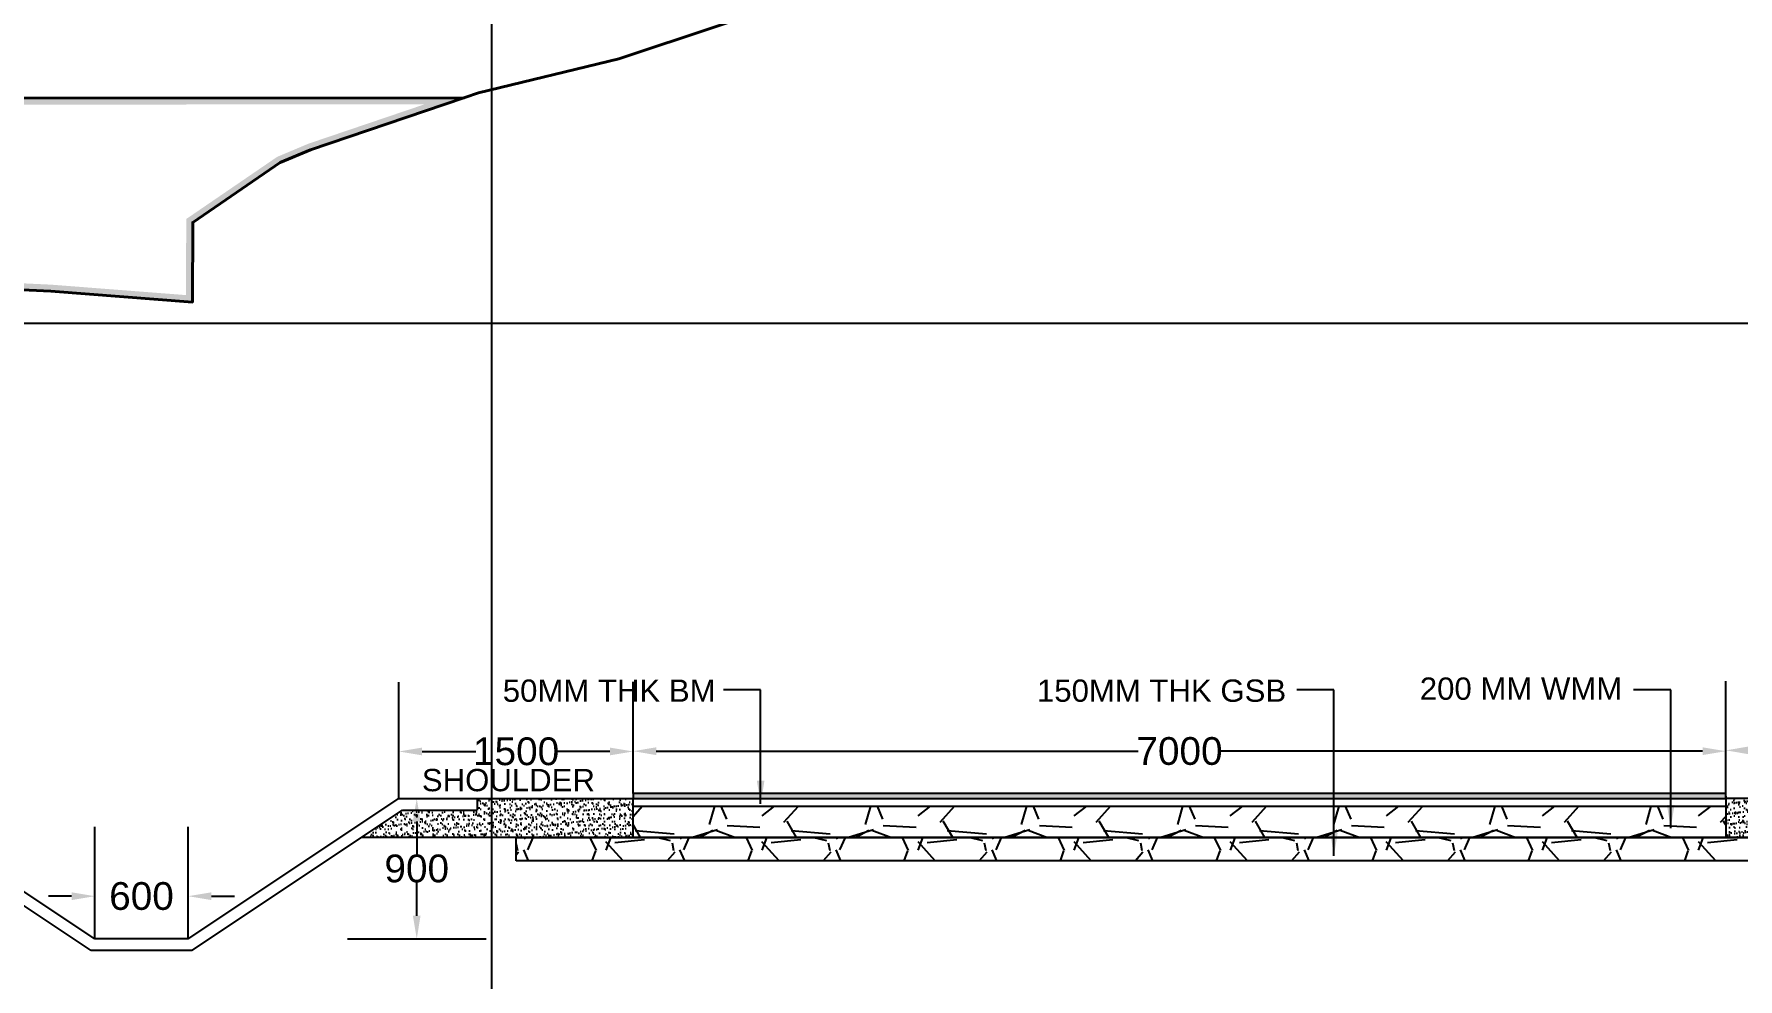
# Model space of a CAD drawing. Header units: metres. Extents: x 201400 to 215600, y 173235 to 1738400.
# Drawn here: x 209005 to 210847, y 1731791 to 1732812 of the extents above; entities that cross this region are included whole.
import ezdxf

# ---------------------------------------------------------------- set-up
doc = ezdxf.new("R2010")
doc.units = ezdxf.units.M
doc.header["$PDMODE"] = 1
doc.header["$PDSIZE"] = -10
doc.layers.add('250Acres', color=7, linetype='Continuous', lineweight=25)
for name, color, linetype in [('GRID LINES', 250, 'Continuous'), ('name power lines', 1, 'Continuous'), ('Names', 1, 'Continuous')]:
    doc.layers.add(name, color=color, linetype=linetype)
doc.styles.get("Standard").update_dxf_attribs({"font": 'arial.ttf', "height": 50})
doc.dimstyles.get("Standard").update_dxf_attribs({"dimtxt": 50, "dimasz": 0.18, "dimexe": 0.18, "dimexo": 0.0625, "dimgap": 0.09, "dimtad": 0, "dimtih": 1, "dimtoh": 1, "dimdec": 4, "dimzin": 0, "dimdsep": 46, "dimtxsty": 'Standard', "dimcen": 0.09, "dimadec": 0, "dimazin": 0, "dimtfac": 1, "dimtdec": 4, "dimtofl": 0, "dimtmove": 0, "dimatfit": 3, "dimfxl": 1, "dimtolj": 1, "dimtzin": 0, "dimarcsym": 0})
pattern_1 = [(37.5, (-132127.364, -603213.939), (-0.270005281, 8.25884838), [0, -6.5151, 0, -7.286625, 0, -6.96515625]), (7.5, (-132127.364, -603213.939), (7.585705403, 12.09642357), [0, -3.514725, 0, -5.8721625, 0, -2.25028125]), (327.5, (-132132.636, -603213.939), (13.347996248, 0.024252491), [0, -2.143125, 0, -7.71525, 0, -10.0726875]), (317.5, (-132132.636, -603213.939), (12.885015135, 3.76193233), [0, -1.0715625, 0, -5.057775, 0, -5.7864375])]

# ---------------------------------------------------------------- blocks, each defined once
blk = doc.blocks.new('*D109')
at = {"layer": 'Defpoints', "color": 0, "linetype": 'Continuous', "ltscale": 50, "transparency": 16777216}
for p in [(210834.3, 1732037.9), (210834.3, 1731986), (211087.4, 1731986)]:
    blk.add_point(p, dxfattribs=at)
at = {"layer": 'name power lines', "color": 0, "linetype": 'Continuous', "lineweight": -2, "ltscale": 50, "transparency": 16777216}
for p, q in [((210834.3, 1731986), (210834.3, 1732112.9)), ((211087.4, 1731986), (211087.4, 1732112.9))]:
    blk.add_line(p, q, dxfattribs=at)
at = {"layer": 'name power lines', "color": 7, "linetype": 'Continuous', "lineweight": -2, "ltscale": 50, "transparency": 16777216}
for p, q in [((210859.3, 1732037.9), (210917.4, 1732037.9)), ((211062.4, 1732037.9), (211004.3, 1732037.9))]:
    blk.add_line(p, q, dxfattribs=at)
at = {"layer": 'name power lines', "color": 7, "linetype": 'Continuous', "ltscale": 50, "transparency": 16777216}
for points in [[(210859.3, 1732042.1), (210859.3, 1732033.7), (210834.3, 1732037.9)], [(211062.4, 1732042.1), (211062.4, 1732033.7), (211087.4, 1732037.9)]]:
    blk.add_solid(points, dxfattribs=at)
at = {"layer": 'name power lines', "color": 0, "linetype": 'Continuous', "ltscale": 50, "transparency": 16777216, "insert": (210960.9, 1732037.9), "char_height": 50, "attachment_point": 5}
blk.add_mtext('\\A1;{\\H0.6x;1500}', dxfattribs=at)
blk = doc.blocks.new('*D110')
at = {"layer": 'Defpoints', "color": 0, "linetype": 'Continuous', "ltscale": 50, "transparency": 16777216}
for p in [(209653, 1732037), (209653, 1731991.4), (210834.3, 1731991.4)]:
    blk.add_point(p, dxfattribs=at)
at = {"layer": 'name power lines', "color": 0, "linetype": 'Continuous', "lineweight": -2, "ltscale": 50, "transparency": 16777216}
for p, q in [((209653, 1731991.4), (209653, 1732112)), ((210834.3, 1731991.4), (210834.3, 1732112))]:
    blk.add_line(p, q, dxfattribs=at)
at = {"layer": 'name power lines', "color": 7, "linetype": 'Continuous', "lineweight": -2, "ltscale": 50, "transparency": 16777216}
for p, q in [((209678, 1732037), (210199, 1732037)), ((210809.3, 1732037), (210288.4, 1732037))]:
    blk.add_line(p, q, dxfattribs=at)
at = {"layer": 'name power lines', "color": 7, "linetype": 'Continuous', "ltscale": 50, "transparency": 16777216}
for points in [[(209678, 1732041.2), (209678, 1732032.8), (209653, 1732037)], [(210809.3, 1732041.2), (210809.3, 1732032.8), (210834.3, 1732037)]]:
    blk.add_solid(points, dxfattribs=at)
at = {"layer": 'name power lines', "color": 0, "linetype": 'Continuous', "ltscale": 50, "transparency": 16777216, "insert": (210243.7, 1732037), "char_height": 50, "attachment_point": 5}
blk.add_mtext('\\A1;{\\H0.6x;7000}', dxfattribs=at)
blk = doc.blocks.new('*D111')
at = {"layer": 'Defpoints', "color": 0, "linetype": 'Continuous', "ltscale": 50, "transparency": 16777216}
for p in [(209399.9, 1732036.7), (209399.9, 1731986), (209653, 1731991.4)]:
    blk.add_point(p, dxfattribs=at)
at = {"layer": 'name power lines', "color": 0, "linetype": 'Continuous', "lineweight": -2, "ltscale": 50, "transparency": 16777216}
for p, q in [((209399.9, 1731986), (209399.9, 1732111.7)), ((209653, 1731991.4), (209653, 1732111.7))]:
    blk.add_line(p, q, dxfattribs=at)
at = {"layer": 'name power lines', "color": 7, "linetype": 'Continuous', "lineweight": -2, "ltscale": 50, "transparency": 16777216}
for p, q in [((209424.9, 1732036.7), (209483.1, 1732036.7)), ((209628, 1732036.7), (209569.9, 1732036.7))]:
    blk.add_line(p, q, dxfattribs=at)
at = {"layer": 'name power lines', "color": 7, "linetype": 'Continuous', "ltscale": 50, "transparency": 16777216}
for points in [[(209424.9, 1732040.9), (209424.9, 1732032.5), (209399.9, 1732036.7)], [(209628, 1732040.9), (209628, 1732032.5), (209653, 1732036.7)]]:
    blk.add_solid(points, dxfattribs=at)
at = {"layer": 'name power lines', "color": 0, "linetype": 'Continuous', "ltscale": 50, "transparency": 16777216, "insert": (209526.5, 1732036.7), "char_height": 50, "attachment_point": 5}
blk.add_mtext('\\A1;{\\H0.6x;1500}', dxfattribs=at)
blk = doc.blocks.new('*D112')
at = {"layer": 'Defpoints', "color": 0, "linetype": 'Continuous', "ltscale": 50, "transparency": 16777216}
for p in [(209070.9, 1731880.2), (209070.9, 1731834.1), (209172.1, 1731834.1)]:
    blk.add_point(p, dxfattribs=at)
at = {"layer": 'name power lines', "color": 0, "linetype": 'Continuous', "lineweight": -2, "ltscale": 50, "transparency": 16777216}
for p, q in [((209070.9, 1731834.1), (209070.9, 1731955.2)), ((209172.1, 1731834.1), (209172.1, 1731955.2))]:
    blk.add_line(p, q, dxfattribs=at)
at = {"layer": 'name power lines', "color": 7, "linetype": 'Continuous', "lineweight": -2, "ltscale": 50, "transparency": 16777216}
for p, q in [((209045.9, 1731880.2), (209020.9, 1731880.2)), ((209197.1, 1731880.2), (209222.1, 1731880.2))]:
    blk.add_line(p, q, dxfattribs=at)
at = {"layer": 'name power lines', "color": 7, "linetype": 'Continuous', "ltscale": 50, "transparency": 16777216}
for points in [[(209045.9, 1731884.4), (209045.9, 1731876), (209070.9, 1731880.2)], [(209197.1, 1731884.4), (209197.1, 1731876), (209172.1, 1731880.2)]]:
    blk.add_solid(points, dxfattribs=at)
at = {"layer": 'name power lines', "color": 0, "linetype": 'Continuous', "ltscale": 50, "transparency": 16777216, "insert": (209121.5, 1731880.2), "char_height": 50, "attachment_point": 5}
blk.add_mtext('\\A1;{\\H0.6x;600}', dxfattribs=at)
blk = doc.blocks.new('*D113')
at = {"layer": 'Defpoints', "color": 0, "linetype": 'Continuous', "ltscale": 50, "transparency": 16777216}
for p in [(209399.9, 1731986), (209172.1, 1731834.1), (209419.1, 1731834.1)]:
    blk.add_point(p, dxfattribs=at)
at = {"layer": 'name power lines', "color": 0, "linetype": 'Continuous', "lineweight": -2, "ltscale": 50, "transparency": 16777216}
for p, q in [((209399.9, 1731986), (209494.1, 1731986)), ((209344.1, 1731834.1), (209494.1, 1731834.1))]:
    blk.add_line(p, q, dxfattribs=at)
at = {"layer": 'name power lines', "color": 7, "linetype": 'Continuous', "lineweight": -2, "ltscale": 50, "transparency": 16777216}
for p, q in [((209419.1, 1731961), (209419.1, 1731925.5)), ((209419.1, 1731859.1), (209419.1, 1731894.6))]:
    blk.add_line(p, q, dxfattribs=at)
at = {"layer": 'name power lines', "color": 7, "linetype": 'Continuous', "ltscale": 50, "transparency": 16777216}
for points in [[(209414.9, 1731961), (209423.2, 1731961), (209419.1, 1731986)], [(209414.9, 1731859.1), (209423.2, 1731859.1), (209419.1, 1731834.1)]]:
    blk.add_solid(points, dxfattribs=at)
at = {"layer": 'name power lines', "color": 0, "linetype": 'Continuous', "ltscale": 50, "transparency": 16777216, "insert": (209419.1, 1731910), "char_height": 50, "attachment_point": 5}
blk.add_mtext('\\A1;{\\H0.6x;900}', dxfattribs=at)
blk = doc.blocks.new('*D105')
at = {"layer": 'Defpoints', "color": 0, "linetype": 'Continuous', "ltscale": 50, "transparency": 16777216}
for p in [(208495.7, 1731763.3), (208495.7, 1731763.3), (211087.4, 1731763.3)]:
    blk.add_point(p, dxfattribs=at)
at = {"layer": 'name power lines', "color": 0, "linetype": 'Continuous', "lineweight": -2, "ltscale": 50, "transparency": 16777216}
for p, q in [((208495.7, 1731763.3), (208495.7, 1731838.3)), ((211087.4, 1731763.3), (211087.4, 1731838.3))]:
    blk.add_line(p, q, dxfattribs=at)
at = {"layer": 'name power lines', "color": 7, "linetype": 'Continuous', "lineweight": -2, "ltscale": 50, "transparency": 16777216}
for p, q in [((208520.7, 1731763.3), (209740.6, 1731763.3)), ((211062.4, 1731763.3), (209842.5, 1731763.3))]:
    blk.add_line(p, q, dxfattribs=at)
at = {"layer": 'name power lines', "color": 7, "linetype": 'Continuous', "ltscale": 50, "transparency": 16777216}
for points in [[(208520.7, 1731767.5), (208520.7, 1731759.2), (208495.7, 1731763.3)], [(211062.4, 1731767.5), (211062.4, 1731759.2), (211087.4, 1731763.3)]]:
    blk.add_solid(points, dxfattribs=at)
at = {"layer": 'name power lines', "color": 0, "linetype": 'Continuous', "ltscale": 50, "transparency": 16777216, "insert": (209791.5, 1731763.3), "char_height": 50, "attachment_point": 5}
blk.add_mtext('\\A1;{\\H0.6x;20.00}', dxfattribs=at)

msp = doc.modelspace()

# ---------------------------------------------------------------- hatches: boundary and pattern name
h = msp.add_hatch(color=253)
h.dxf.hatch_style = 1
h.paths.add_polyline_path([(208700.3, 1733070.1), (208692.8, 1733069.3), (208870.3, 1732736.1), (209427.5, 1732736.5), (209301.9, 1732693.9), (209268.2, 1732679.7), (209169.9, 1732612.5), (209169.6, 1732530.2), (209023.8, 1732541.5), (208985, 1732543.3), (208889.5, 1732547.8), (208876.2, 1732548.4), (208847.9, 1732549.1), (208804, 1732550.2), (208767.9, 1732551.1), (208637.7, 1732555.2), (208647.6, 1732419), (208649.4, 1732410.4), (208663.9, 1732232.9), (208543.6, 1732293.9), (208543.4, 1732286.2), (208671.9, 1732221), (208656.3, 1732411.3), (208654.6, 1732419.9), (208645.3, 1732548), (208767.7, 1732544.1), (208803.8, 1732543.2), (208847.8, 1732542.1), (208876, 1732541.4), (208889.2, 1732540.8), (208984.7, 1732536.3), (209023.4, 1732534.6), (209176.6, 1732522.6), (209176.9, 1732608.8), (209271.6, 1732673.5), (209304.4, 1732687.3), (209470, 1732743.5), (208874.5, 1732743.1)])
h.paths.add_polyline_path([(208855.8, 1732711.1), (208884.5, 1732722.7), (208875.9, 1732744), (208847.2, 1732732.4)], flags=25)
h = msp.add_hatch()
h.set_pattern_fill('AR-SAND', color=17, scale=0.16875)
h.set_pattern_definition(pattern_1)
h.paths.add_polyline_path([(209403.7, 1731973.3), (209484.3, 1731973.3), (209484.3, 1731986), (209653, 1731986), (209653, 1731975.1), (209653, 1731943.8), (209359.4, 1731943.8)])
h = msp.add_hatch()
h.set_pattern_fill('AR-SAND', color=17, scale=0.16875)
h.set_pattern_definition(pattern_1)
h.paths.add_polyline_path([(210834.3, 1731977.5), (210834.3, 1731986), (211087.4, 1731986), (211150.7, 1731943.8), (210834.3, 1731943.8)])
at = {"layer": 'name power lines', "linetype": 'Continuous', "ltscale": 190}
h = msp.add_hatch(dxfattribs=at)
h.set_pattern_fill('ANSI31', color=0, scale=0.482143, style=0)
h.set_pattern_definition([(45, (107986.625936, 898123.124265), (-0.0426158104733, 0.0426158104733), [])])
h.paths.add_polyline_path([(210834.3, 1731991.4), (210834.3, 1731986), (209653, 1731986), (209653, 1731991.4)])
h = msp.add_hatch(dxfattribs=at)
h.set_pattern_fill('GRAVEL', color=0, scale=168.75, style=0)
h.set_pattern_definition([(228.0128, (108108.126, 898294.285), (-1349.99970168, -1518.7502264), [22.70295, -2247.5961]), (184.9697, (108092.9384, 898277.41), (2025.000177444, 168.74853306), [38.958975, -3856.937344]), (132.5104, (108054.126, 898274.035), (1687.49843372, -1856.25146372), [27.470475, -2719.5804]), (267.2737, (107988.3134, 898231.8475), (168.74932799, 3375.00004978), [35.477662, -3512.287912]), (292.8337, (107986.626, 898196.41), (-843.75167154, 2024.99939449), [34.788656, -3444.081694]), (357.2737, (108000.126, 898164.3475), (-3375.00004978, 168.74932799), [35.477662, -3512.287912]), (37.6942, (108035.5634, 898162.66), (-2193.751239573, -1687.49838087), [46.917394, -4644.81827]), (72.2553, (108072.6884, 898191.3475), (1181.251816207, 3712.49936402), [44.29485, -4385.19167]), (121.4296, (108086.1884, 898233.535), (-1350.00138952, 2193.74916241), [35.597813, -3524.18732]), (175.2364, (108067.626, 898263.91), (1856.2501597, -168.74857114), [40.6404, -1991.378756]), (222.3974, (108027.126, 898267.285), (-2025.001240494, -1856.24866384), [52.55685, -5203.13203]), (138.8141, (108155.376, 898230.16), (-1181.25049727, 1012.49954663), [17.938294, -1775.898675]), (171.4692, (108141.876, 898241.9725), (2193.74971056, -337.50133482), [34.127494, -3378.62998]), (225, (108108.13, 898247.03), (-2e-14, -168.750052), [23.864794, -214.78365]), (203.1986, (108096.313, 898267.285), (843.74995455, 337.50022364), [12.851662, -1272.31003]), (291.8014, (108084.5, 898262.222), (-168.7499849, 506.2500461), [18.17488, -890.571712]), (30.9638, (108091.25, 898245.347), (506.2496663, 337.5004191), [29.51927, -954.45388]), (161.5651, (108116.563, 898260.535), (337.5000733, -168.7497305), [21.345356, -512.289056]), (16.3895, (107986.626, 898262.2225), (1687.50037098, 506.24876978), [29.9025, -2960.355094]), (70.3462, (108015.313, 898270.66), (-674.999198, -1856.25036038), [25.086544, -2483.5626]), (293.1986, (108116.563, 898294.285), (-337.50022364, 843.74995455), [25.703156, -1259.458537]), (343.6105, (108126.688, 898270.66), (-1687.50037098, 506.24876978), [29.9025, -2960.355094]), (339.444, (107986.626, 898157.597), (-843.75031127, 337.4993244), [28.836, -1412.964675]), (294.7751, (108013.626, 898147.472), (-843.74868194, 1856.25057744), [24.161287, -2391.971006]), (66.8014, (108118.25, 898125.535), (337.50022364, 843.74995455), [25.703156, -1259.458537]), (17.354, (108128.376, 898149.16), (-2193.75034072, -674.99907226), [28.28773, -2800.4778]), (69.444, (108035.563, 898125.535), (-337.4993244, -843.75031127), [14.418, -1427.382675]), (101.3099, (108108.126, 898125.535), (-168.7496004, 675.000127), [8.604562, -851.854894]), (165.9638, (108106.44, 898133.972), (506.2500921, -168.7496722), [34.788656, -660.985312]), (186.009, (108072.688, 898142.41), (1687.49995797, 168.749884825), [32.239688, -3191.724506]), (303.6901, (108091.25, 898230.16), (-168.7502252, 337.4999254), [24.337463, -584.09927]), (353.1572, (108104.751, 898209.91), (2868.749892925, -337.50134965), [42.490238, -4206.526256]), (60.9454, (108146.938, 898204.847), (-675.0000046, -1181.2500649), [17.373825, -1720.013737]), (90, (108155.38, 898220.03), (-168.75, 168.75), [10.125, -158.625]), (120.2564, (108069.313, 898147.472), (674.99913715, -1181.25041443), [23.443425, -2320.9065]), (48.0128, (108057.501, 898167.722), (1349.99970168, 1518.7502264), [45.4059, -2224.89315]), (0, (108087.88, 898201.47), (168.75, 168.75), [43.875, -124.875]), (325.3048, (108131.751, 898201.472), (-1687.4990312, 1181.25145287), [26.681738, -2641.489988]), (254.0546, (108153.688, 898186.285), (-168.7499813, -675.0000214), [24.570338, -1203.948225]), (207.646, (108146.9384, 898162.66), (-3206.24929246, -1687.5013016), [40.00472, -3960.473737]), (175.4261, (108111.501, 898144.0975), (-2193.750094215, 168.749122696), [42.32233, -4189.906237])])
h.paths.add_polyline_path([(210834.3, 1731943.8), (209653, 1731943.8), (209653, 1731977.5), (210834.3, 1731977.5)])
h = msp.add_hatch(dxfattribs=at)
h.set_pattern_fill('GRAVEL', color=0, scale=168.75, style=0)
h.set_pattern_definition([(228.0128, (108108.126, 898303.928), (-1349.99970168, -1518.7502264), [22.70295, -2247.5961]), (184.9697, (108092.9384, 898287.053), (2025.000177444, 168.74853306), [38.958975, -3856.937344]), (132.5104, (108054.126, 898283.678), (1687.49843372, -1856.25146372), [27.470475, -2719.5804]), (267.2737, (107988.3134, 898241.49), (168.74932799, 3375.00004978), [35.477662, -3512.287912]), (292.8337, (107986.626, 898206.053), (-843.75167154, 2024.99939449), [34.788656, -3444.081694]), (357.2737, (108000.126, 898173.99), (-3375.00004978, 168.74932799), [35.477662, -3512.287912]), (37.6942, (108035.5634, 898172.303), (-2193.751239573, -1687.49838087), [46.917394, -4644.81827]), (72.2553, (108072.6884, 898200.9903), (1181.251816207, 3712.49936402), [44.29485, -4385.19167]), (121.4296, (108086.1884, 898243.178), (-1350.00138952, 2193.74916241), [35.597813, -3524.18732]), (175.2364, (108067.626, 898273.553), (1856.2501597, -168.74857114), [40.6404, -1991.378756]), (222.3974, (108027.126, 898276.928), (-2025.001240494, -1856.24866384), [52.55685, -5203.13203]), (138.8141, (108155.376, 898239.803), (-1181.25049727, 1012.49954663), [17.938294, -1775.898675]), (171.4692, (108141.876, 898251.615), (2193.74971056, -337.50133482), [34.127494, -3378.62998]), (225, (108108.13, 898256.68), (-2e-14, -168.750052), [23.864794, -214.78365]), (203.1986, (108096.313, 898276.928), (843.74995455, 337.50022364), [12.851662, -1272.31003]), (291.8014, (108084.5, 898271.865), (-168.7499849, 506.2500461), [18.17488, -890.571712]), (30.9638, (108091.25, 898254.99), (506.2496663, 337.5004191), [29.51927, -954.45388]), (161.5651, (108116.563, 898270.18), (337.5000733, -168.7497305), [21.345356, -512.289056]), (16.3895, (107986.626, 898271.865), (1687.50037098, 506.24876978), [29.9025, -2960.355094]), (70.3462, (108015.313, 898280.303), (-674.999198, -1856.25036038), [25.086544, -2483.5626]), (293.1986, (108116.563, 898303.928), (-337.50022364, 843.74995455), [25.703156, -1259.458537]), (343.6105, (108126.688, 898280.303), (-1687.50037098, 506.24876978), [29.9025, -2960.355094]), (339.444, (107986.626, 898167.24), (-843.75031127, 337.4993244), [28.836, -1412.964675]), (294.7751, (108013.626, 898157.115), (-843.74868194, 1856.25057744), [24.161287, -2391.971006]), (66.8014, (108118.25, 898135.178), (337.50022364, 843.74995455), [25.703156, -1259.458537]), (17.354, (108128.376, 898158.803), (-2193.75034072, -674.99907226), [28.28773, -2800.4778]), (69.444, (108035.563, 898135.178), (-337.4993244, -843.75031127), [14.418, -1427.382675]), (101.3099, (108108.126, 898135.178), (-168.7496004, 675.000127), [8.604562, -851.854894]), (165.9638, (108106.44, 898143.615), (506.2500921, -168.7496722), [34.788656, -660.985312]), (186.009, (108072.688, 898152.053), (1687.49995797, 168.749884825), [32.239688, -3191.724506]), (303.6901, (108091.25, 898239.803), (-168.7502252, 337.4999254), [24.337463, -584.09927]), (353.1572, (108104.751, 898219.553), (2868.749892925, -337.50134965), [42.490238, -4206.526256]), (60.9454, (108146.938, 898214.49), (-675.0000046, -1181.2500649), [17.373825, -1720.013737]), (90, (108155.38, 898229.68), (-168.75, 168.75), [10.125, -158.625]), (120.2564, (108069.313, 898157.115), (674.99913715, -1181.25041443), [23.443425, -2320.9065]), (48.0128, (108057.501, 898177.365), (1349.99970168, 1518.7502264), [45.4059, -2224.89315]), (0, (108087.88, 898211.12), (168.75, 168.75), [43.875, -124.875]), (325.3048, (108131.751, 898211.115), (-1687.4990312, 1181.25145287), [26.681738, -2641.489988]), (254.0546, (108153.688, 898195.928), (-168.7499813, -675.0000214), [24.570338, -1203.948225]), (207.646, (108146.9384, 898172.303), (-3206.24929246, -1687.5013016), [40.00472, -3960.473737]), (175.4261, (108111.501, 898153.7403), (-2193.750094215, 168.749122696), [42.32233, -4189.906237])])
h.paths.add_polyline_path([(210960.9, 1731918.5), (209526.5, 1731918.5), (209526.5, 1731943.8), (210960.9, 1731943.8)])

# ---------------------------------------------------------------- linework, layer by layer
at = {"color": 0, "linetype": 'Continuous', "ltscale": 190}
for p, q in [((209070.9, 1731834.1), (208843, 1731986)), ((209172.1, 1731834.1), (209399.9, 1731986)), ((209399.9, 1731986), (209484.3, 1731986)), ((209484.3, 1731986), (209484.3, 1731973.3)), ((209653, 1731975.1), (209653, 1731986)), ((209067, 1731821.5), (208839.2, 1731973.3)), ((209175.9, 1731821.5), (209403.7, 1731973.3)), ((209403.7, 1731973.3), (209484.3, 1731973.3)), ((209172.1, 1731834.1), (209070.9, 1731834.1)), ((209175.9, 1731821.5), (209067, 1731821.5))]:
    msp.add_line(p, q, dxfattribs=at)
at = {"color": 2}
for p in [(209271, 1732673), (209176, 1732608), (209176, 1732522)]:
    msp.add_point(p, dxfattribs=at)
at = {"color": 5}
msp.add_point((209176, 1732522), dxfattribs=at)
at = {"color": 3}
msp.add_point((209176.6, 1732522.6), dxfattribs=at)
at = {"layer": '250Acres', "color": 5, "lineweight": 40, "flags": 128}
for points in [[(209875.9, 1733210.6), (209887.2, 1733198.5), (209849.9, 1733014.7), (209908.7, 1733028.6), (209964.1, 1733025.9), (210001.7, 1732984), (210013.6, 1732946.3), (210000.8, 1732855), (209945.3, 1732857), (209862.4, 1732863.6), (209819.2, 1732866.4), (209815.7, 1732845), (209812.2, 1732843.8), (209650.7, 1732789.9), (209637.7, 1732785.6), (209485.7, 1732748.8), (209471.2, 1732743.9), (209470, 1732743.5), (208874.5, 1732743.1)], [(209812.2, 1732843.8), (209650.7, 1732789.9), (209637.7, 1732785.6), (209485.7, 1732748.8), (209471.2, 1732743.9), (209470, 1732743.5), (208874.5, 1732743.1)], [(208874.5, 1732743.1), (209470, 1732743.5), (209304.4, 1732687.3), (209271.6, 1732673.5), (209176.9, 1732608.8), (209176.6, 1732522.6), (209023.4, 1732534.6), (208984.7, 1732536.3)]]:
    msp.add_lwpolyline(points, dxfattribs=at)
at = {"layer": '250Acres', "color": 5, "lineweight": 40}
msp.add_point((209470, 1732743), dxfattribs=at)
msp.add_point((209470, 1732743), dxfattribs=at)
msp.add_point((209470, 1732743), dxfattribs=at)
at = {"layer": 'GRID LINES', "color": 9, "linetype": 'Continuous'}
for p, q in [((209500, 1738300), (209500, 1730460)), ((209500, 1738300), (209500, 1730460)), ((201500, 1732500), (212933.1, 1732500))]:
    msp.add_line(p, q, dxfattribs=at)
at = {"layer": 'GRID LINES', "color": 0, "linetype": 'Continuous'}
msp.add_line((209500, 1732757), (209500, 1732756.8), dxfattribs=at)
at = {"layer": 'name power lines', "color": 0, "linetype": 'Continuous', "ltscale": 50}
for p, q in [((209399.9, 1731986), (209653, 1731986)), ((209653, 1731986), (210834.3, 1731986)), ((211087.4, 1731986), (210834.3, 1731986))]:
    msp.add_line(p, q, dxfattribs=at)
at = {"layer": 'name power lines', "color": 0, "linetype": 'Continuous', "ltscale": 190}
for p, q in [((210834.3, 1731991.4), (209653, 1731991.4)), ((210834.3, 1731991.4), (209653, 1731991.4)), ((209653, 1731991.4), (209653, 1731986)), ((209653, 1731986), (210834.3, 1731986)), ((210834.3, 1731986), (210834.3, 1731991.4)), ((210834.3, 1731988.4), (210834.3, 1731943.8)), ((209653, 1731977.5), (210834.3, 1731977.5)), ((209653, 1731943.8), (209653, 1731977.5)), ((210834.3, 1731977.5), (210834.3, 1731943.8)), ((211150.7, 1731943.8), (209359.4, 1731943.8)), ((209526.5, 1731918.5), (209526.5, 1731943.8)), ((209526.5, 1731943.8), (210960.9, 1731943.8)), ((210834.3, 1731943.8), (209653, 1731943.8)), ((210960.9, 1731918.5), (209526.5, 1731918.5))]:
    msp.add_line(p, q, dxfattribs=at)

# ---------------------------------------------------------------- texts
at = {"layer": 'Names', "color": 0, "linetype": 'Continuous', "ltscale": 50}
for s, height, p in [('50MM THK BM', 24.107, (209512.1, 1732090.4)), ('150MM THK GSB', 24.107, (210089.6, 1732090.4)), ('200 MM WMM', 24.11, (210503.5, 1732092.6)), ('SHOULDER', 24.11, (209424.6, 1731993.7))]:
    msp.add_text(s, height=height, dxfattribs=at).set_placement(p)

# ---------------------------------------------------------------- dimensions: what is measured, and where the dimension line sits
at = {"layer": 'name power lines', "color": 0, "linetype": 'Continuous', "ltscale": 50}
for base, p1, p2, angle, text, picture, middle in [((209399.9, 1732036.7), (209653, 1731991.4), (209399.9, 1731986), 180, '{\\H0.6x;1500}', '*D111', (209526.5, 1732036.7)), ((209653, 1732037), (210834.3, 1731991.4), (209653, 1731991.4), 180, '{\\H0.6x;7000}', '*D110', (210243.7, 1732037)), ((210834.3, 1732037.9), (211087.4, 1731986), (210834.3, 1731986), 180, '{\\H0.6x;1500}', '*D109', (210960.9, 1732037.9)), ((209419.1, 1731834.1), (209399.9, 1731986), (209172.1, 1731834.1), 90, '{\\H0.6x;900}', '*D113', (209419.1, 1731910)), ((209070.9, 1731880.2), (209172.1, 1731834.1), (209070.9, 1731834.1), 180, '{\\H0.6x;600}', '*D112', (209121.5, 1731880.2))]:
    dim = msp.add_linear_dim(base=base, p1=p1, p2=p2, angle=angle, text=text, dimstyle='Standard', override={"dimtxt": 142, "dimasz": 25, "dimexe": 75, "dimexo": 0, "dimdec": 0, "dimclrd": 7, "dimtmove": 2, "dimfxl": 75, "dimfxlon": 1}, dxfattribs=at)
    dim.commit()
    dim.dimension.update_dxf_attribs({"geometry": picture, "text_midpoint": middle})
dim = msp.add_aligned_dim(p1=(211087.4, 1731763.3), p2=(208495.7, 1731763.3), distance=0, text='{\\H0.6x;20.00}', dimstyle='Standard', override={"dimtxt": 142, "dimasz": 25, "dimexe": 75, "dimexo": 0, "dimdec": 0, "dimclrd": 7, "dimtmove": 2, "dimfxl": 75, "dimfxlon": 1}, dxfattribs=at)
dim.commit()
dim.dimension.update_dxf_attribs({"geometry": '*D105', "text_midpoint": (209791.5, 1731763.3)})

# ---------------------------------------------------------------- leaders
for points in [[(209790.9, 1731980.1), (209790.9, 1732103.5), (209750.8, 1732103.5)], [(210410.7, 1731924), (210410.7, 1732103.5), (210370.7, 1732103.5)], [(210774.8, 1731953.8), (210774.8, 1732103.5), (210734.7, 1732103.5)]]:
    msp.add_leader(points, dimstyle='Standard', override={"dimtxt": 142, "dimasz": 25, "dimexe": 75, "dimexo": 0, "dimdec": 0, "dimclrd": 7, "dimtmove": 2, "dimfxl": 75, "dimfxlon": 1}, dxfattribs=at)

doc.saveas('drawing.dxf')
